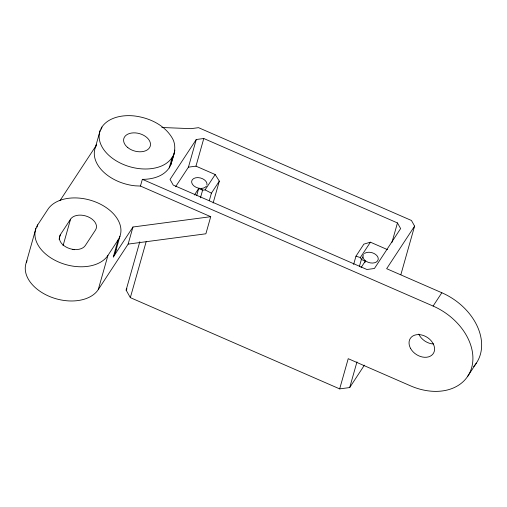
<?xml version="1.0" encoding="UTF-8"?>
<svg xmlns="http://www.w3.org/2000/svg" width="507" height="507" viewBox="0 0 507 507"><rect width="100%" height="100%" fill="white"/><g stroke="black" fill="none" stroke-linecap="round" stroke-linejoin="round"><path stroke-width="0.76" d="M96.089 145.877A38.741 25.47 15.8 0 0 135.35 185.835L140.445 186.056L142.353 179.32L143.132 179.351A38.741 25.47 15.8 0 0 158.868 176.227C165.377 173.426 171.087 167.773 171.924 160.472C174.839 153.171 176.48 144.742 172.006 137.682C164.046 124.532 148.728 117.586 133.892 115.9A38.741 25.47 15.8 0 0 102.078 146.954A38.741 25.47 15.8 0 0 161.803 165.871C168.311 163.07 174.021 157.417 174.858 150.116M26.256 262.613L35.927 228.416M37.1 227.092L37.74 224.81L47.931 209.29A38.741 25.47 15.8 0 1 97.382 202.73A38.741 25.47 15.8 0 1 118.131 239.887L113.289 256.986L132.973 227.003L210.722 216.692L205.88 233.79L128.138 244.101L98.263 289.605A38.741 25.47 15.8 0 1 50.206 296.747A38.741 25.47 15.8 0 1 27.048 260.769M59.091 239.234L60.377 234.678L70.568 219.157A13.752 9.044 15.8 0 1 88.123 216.825A13.752 9.044 15.8 0 1 95.493 230.02L85.303 245.54A13.752 9.044 15.8 0 1 67.748 247.866A13.752 9.044 15.8 0 1 60.377 234.678M63.045 245.756L70.568 219.157M95.291 147.727L100.133 130.629M101.311 129.247L101.945 127.023M98.263 289.605L107.94 255.408L118.131 239.887M115.102 253.38L119.944 236.281M128.138 244.101L132.973 227.003M364.425 365.135L349.703 387.557L339.671 388.888L130.331 297.634L126.123 290.099L139.812 241.731M130.331 297.634L146.155 241.712M169.211 167.975L172.139 157.62M171.024 164.369L173.952 154.008M175.555 186.779L188.446 167.145L196.266 139.507L203.789 138.512L397.463 222.934L400.625 228.587L374.419 268.495L366.897 269.496L173.217 185.074L170.06 179.415L196.266 139.507M188.446 167.145L195.968 166.15L203.789 138.512M196.754 195.328L198.681 188.515L202.597 190.226L205.107 189.891L211.419 193.167L209.283 200.715M200.449 197.825L202.597 190.226L201.33 188.376M213.13 203.015L219.322 181.132L215.19 174.528L195.968 166.15M353.62 264.477L355.965 256.181L363.868 244.14L370.421 242.194L387.506 249.64M359.45 266.276L361.383 259.438L362.942 256.967M364.875 262.658L365.3 261.149L361.383 259.438L360.331 257.556L355.965 256.181M339.671 388.888L348.22 358.683L410.524 385.84A55.022 40.598 33.3 0 0 471.656 367.676A55.022 40.598 33.3 0 0 433.105 306.057L142.353 179.32M349.703 387.557L356.972 361.884M391.968 242.359L397.463 222.934M400.866 274.674L414.599 226.128L411.443 220.475L198.541 127.669L191.019 128.664L161.784 127.491M363.449 254.552C361.966 256.979 363.83 259.787 365.915 261.137A7.859 5.165 15.8 0 0 378.197 259.508L378.19 258.133A7.859 5.165 15.8 0 0 372.525 252.86A7.859 5.165 15.8 0 0 364.444 253.513M59.946 200.721L96.672 144.774M126.123 290.099L126.965 288.813M194.428 194.999L198.681 188.515M205.107 189.891L215.19 174.528M211.419 193.167L219.322 181.132M360.331 257.556L370.421 242.194M361.047 267.626L365.3 261.149M414.599 226.128L386.651 268.697L441.838 292.748A55.022 40.598 33.3 0 1 473.62 366.599M433.105 306.057L441.838 292.748M467.644 376.39L476.377 363.082M206.444 186.113C204.581 188.553 201.121 188.712 198.351 188.097A7.859 5.165 15.8 0 1 191.69 181.164A7.859 5.165 15.8 0 1 200.29 177.925A7.859 5.165 15.8 0 1 206.951 184.859M140.445 186.056L210.722 216.692M107.94 255.408A38.741 25.47 15.8 0 1 58.489 261.967A38.741 25.47 15.8 0 1 37.74 224.81M116.008 249.482A38.741 25.47 15.8 0 1 113.289 256.986M433.688 344A13.752 10.153 33.3 0 1 418.807 334.113M72.235 249.4A13.752 9.044 15.8 0 1 74.352 249.723M410.664 348.588A13.752 10.153 33.3 0 0 432.794 354.197A13.752 10.153 33.3 0 0 421.982 335.064A13.752 10.153 33.3 0 0 410.664 348.588M127.821 147.619A13.752 9.044 15.8 0 0 150.148 146.472A13.752 9.044 15.8 0 0 133.157 132.872A13.752 9.044 15.8 0 0 127.821 147.619"/></g></svg>
